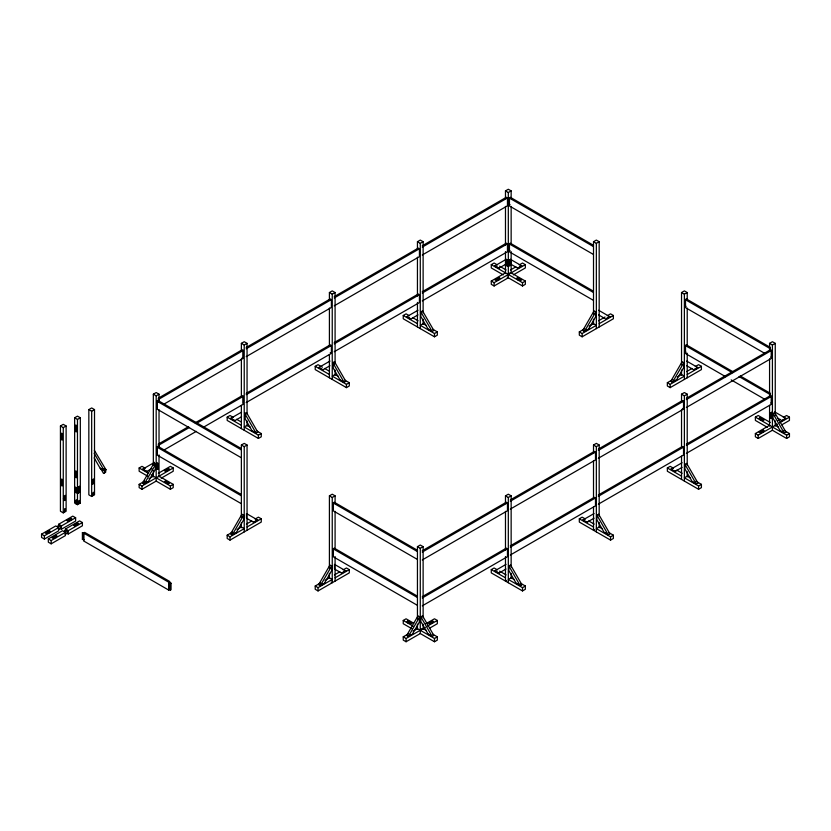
<?xml version="1.0" encoding="UTF-8"?>
<svg xmlns="http://www.w3.org/2000/svg" width="831" height="831" viewBox="0 0 831 831"><rect width="100%" height="100%" fill="white"/><g stroke="black" fill="none" stroke-linecap="round" stroke-linejoin="round"><path stroke-width="1.25" d="M142.62 482.884L153.943 463.272L155.646 464.249L155.646 468.892L148.334 481.554L144.324 483.871L142.62 482.884L144.625 481.72M144.324 483.871L155.646 464.249M230.623 533.814L241.946 514.202L243.649 515.178L243.649 519.822L236.336 532.484L232.327 534.8L230.623 533.814L232.628 532.661M232.327 534.8L243.649 515.178M318.647 584.64L329.98 565.028L331.683 566.004L331.683 570.648L324.37 583.31L320.351 585.626L318.647 584.64L320.662 583.476M320.351 585.626L331.683 566.004M408.385 636.453L419.717 616.831L418.014 615.854L406.681 635.466L408.385 636.453L412.405 634.136L419.717 621.474L419.717 616.831M584.453 331.496L595.775 311.885L594.072 310.898L582.749 330.52L584.453 331.496L588.473 329.18L595.775 316.518L595.775 311.885M672.487 382.322L683.809 362.711L682.106 361.724L670.783 381.336L672.487 382.322L676.507 380.006L683.809 367.344L683.809 362.711M60.434 425.981L63.27 424.34L66.116 425.981L66.116 511.242L64.974 511.896L64.974 508.614L64.413 512.218L63.27 512.883L60.434 511.242L60.434 425.981L63.27 427.622L66.116 425.981M74.634 417.785L77.47 416.144L80.316 417.785L80.316 503.046L79.174 503.7L79.174 500.418L78.613 504.022L77.47 504.677L76.338 504.022L75.766 500.418L75.766 503.7L74.634 503.046L74.634 417.785L77.47 419.426L80.316 417.785M88.834 409.59L91.67 407.948L94.516 409.59L94.516 494.84L93.373 495.505L93.373 492.222L92.802 495.827L91.67 496.481L88.834 494.84L88.834 409.59L91.67 411.231L94.516 409.59M75.766 431.559L76.338 431.881L76.338 425.327L75.766 424.994L75.766 431.559L76.909 430.905M153.34 465.235L153.34 394.185L156.186 392.544L159.022 394.185L159.022 401.934M241.374 351.108L241.374 343.359L244.221 341.718L247.056 343.359L247.056 414.409M329.408 300.282L329.408 292.533L332.244 290.892L335.09 292.533L335.09 363.583M417.442 249.456L417.442 241.707L420.278 240.066L423.124 241.707L423.124 312.757M505.477 198.64L505.477 190.881L508.312 189.25L511.148 190.881L511.148 198.64M153.34 394.185L156.186 395.826L159.022 394.185M241.374 343.359L244.221 345L247.056 343.359M329.408 292.533L332.244 294.174L335.09 292.533M417.442 241.707L420.278 243.348L423.124 241.707M505.477 190.881L508.312 192.522L511.148 190.881M158.16 398.298L242.226 349.758L243.358 350.412L243.358 358.275L163.78 404.23M246.184 347.472L330.26 298.931L331.392 299.586L331.392 307.46L246.205 356.644M334.218 296.646L418.294 248.105L419.426 248.76L419.426 256.634L334.239 305.818M422.252 245.82L506.328 197.279L507.461 197.934L507.461 205.808L422.273 254.992M158.17 399.597L243.358 350.412M246.205 348.771L331.392 299.586M334.239 297.945L419.426 248.76M422.273 247.119L507.461 197.934M241.104 457.642L157.038 409.101L157.038 401.238L158.17 400.584L241.125 448.47M593.241 254.348L509.164 205.808L509.164 197.934L510.296 197.279L593.251 245.166M157.89 401.404L157.319 401.726L157.319 408.281M510.016 198.1L509.445 198.422L509.445 204.987L510.016 204.655M94.35 450.298L105.963 469.744L104.259 470.73L100.239 468.414L94.152 457.86M75.766 477.461L76.338 477.794L76.338 471.239L75.766 470.907L75.766 477.461L76.909 476.807M100.239 468.414L104.54 470.564L104.54 472.891M76.618 490.747L75.486 491.401L76.338 491.89L75.486 492.388L75.486 487.143L76.618 487.797M158.16 444.201L188.419 426.729M195.15 422.844L242.226 395.66L243.358 396.314L243.358 404.188L203.013 427.487M246.184 393.375L330.26 344.834L331.392 345.488L331.392 353.362L246.205 402.547M334.218 342.549L418.294 294.008L419.426 294.662L419.426 302.536L334.239 351.721M422.252 291.723L506.328 243.182L507.461 243.847L507.461 251.71L422.273 300.895M158.17 445.499L189.561 427.383M196.282 423.498L243.358 396.314M246.205 394.673L331.392 345.488M334.239 343.857L419.426 294.662M422.273 293.031L507.461 243.847M65.265 499.93L64.122 500.584L64.122 495.993L65.265 495.338L65.265 499.93L63.364 498.829M93.654 483.528L92.521 484.182L92.521 479.601L93.654 478.936L93.654 483.528L91.763 482.437M241.104 503.555L157.038 455.014L157.038 447.14L158.17 446.486L241.125 494.383M593.241 300.251L509.164 251.71L509.164 243.847L510.296 243.182L593.251 291.079M79.464 492.388L77.47 491.235L78.322 490.747L79.464 491.401L77.47 492.544L78.322 493.043L79.464 492.388L79.464 486.156M157.89 447.307L157.319 447.639L157.319 454.193M510.016 244.002L509.445 244.335L509.445 250.889L510.016 250.567M75.766 500.418L76.909 499.763M163.78 450.142L196.282 431.372M75.766 503.7L76.909 503.046M147.887 476.288L139.141 471.239L139.141 467.967L141.987 466.326L145.259 468.217M256.883 431.009L261.256 433.533L261.256 436.815L258.41 438.456L227.175 420.424L227.175 417.141L230.021 415.5L233.293 417.391M344.917 380.193L349.29 382.707L349.29 385.989L346.444 387.63L315.209 369.598L315.209 366.315L318.044 364.674L322.418 367.198M432.951 329.367L437.324 331.881L437.324 335.163L434.478 336.804L403.243 318.772L403.243 315.489L406.079 313.848L409.361 315.738M503.285 274.884L491.277 267.946L491.277 264.663L494.113 263.022L497.395 264.912M154.587 462.327L142.589 469.255L146.599 471.572L151.824 468.559M241.592 412.103L230.623 418.429L234.633 420.746L241.561 416.757M329.98 361.07L318.647 367.603L322.667 369.93L329.98 365.702M418.014 310.243L406.681 316.777L410.701 319.104L418.014 314.876M507.18 259.75L506.328 260.238L507.461 260.892L508.312 260.404M157.038 464.197L158.17 463.542L158.17 468.788L157.038 469.442L157.038 462.95M244.771 413.526L246.475 412.54L257.797 432.151L256.093 433.138L252.073 430.822L244.771 418.159L244.771 413.526L256.093 433.138M332.795 362.7L334.498 361.714L345.831 381.336L344.127 382.312L340.108 379.996L332.795 367.333L332.795 362.7L344.127 382.312M420.829 311.874L422.532 310.887L433.865 330.509L432.162 331.486L428.142 329.169L420.829 316.507L420.829 311.874L432.162 331.486M506.328 265.484L508.312 264.341L507.461 263.843L506.328 264.497L508.312 265.65L507.461 266.138L506.328 265.484L506.328 259.251M58.399 529.669L60.289 528.578L61.432 529.233L75.631 521.037L75.631 517.755L61.432 525.95L60.289 525.296L57.453 526.937L58.586 527.592L58.586 530.874L44.386 539.07L41.55 537.428L41.55 534.146L55.75 525.95L56.882 526.605L59.728 524.974L58.586 524.309L58.586 526.501M58.586 524.309L72.785 516.113L75.631 517.755M49.216 530.708L45.238 533.003L46.38 533.658L50.348 531.362L49.216 530.708L49.216 532.889M70.801 518.243L66.823 520.538L67.955 521.203L71.933 518.908L70.801 518.243L70.801 520.435M244.771 418.159L245.052 413.36M332.795 367.333L333.086 362.534M510.296 259.251L510.296 265.484L509.164 266.138L509.164 260.892L510.296 260.238L509.445 259.75M41.55 534.146L44.386 535.787L58.586 527.592M159.022 476.163L173.222 484.359L173.222 487.641L170.386 489.282L156.186 481.087L141.987 489.282L139.141 487.641L139.141 484.359L144.604 481.211M148.978 478.687L153.34 476.163M158.368 473.265L170.386 466.326L173.222 467.967L173.222 471.239L161.204 478.178M508.312 192.522L508.312 277.783L494.113 285.978L491.277 284.337L491.277 281.055L505.477 272.859M510.494 269.961L515.958 266.813M519.24 264.912L522.512 263.022L525.348 264.663L525.348 267.946L513.34 274.884M498.943 277.616L494.964 279.912L496.107 280.566L500.075 278.271L498.943 277.616L498.943 279.798M48.323 538.914L62.522 530.718L63.665 531.373L65.369 531.051L64.226 531.705L65.369 532.359L51.169 540.555L48.323 538.914L48.323 542.196L51.169 543.838L65.369 535.631L65.369 529.077L79.558 520.881L82.404 522.522L82.404 525.794L68.204 534.001L67.072 533.346L65.171 534.437M144.033 483.704L148.334 481.554M147.949 481.575L143.971 483.871L142.839 483.216M517.609 268.112L521.66 265.816M55.989 535.476L52.021 537.771L53.153 538.426L57.131 536.13L55.989 535.476L55.989 537.657M77.574 523.011L73.595 525.306L74.738 525.961L78.706 523.665L77.574 523.011L77.574 525.202M139.141 484.359L141.987 486L173.222 467.967M491.277 281.055L494.113 282.696L525.348 264.663M65.369 529.077L66.501 529.731L65.369 530.386L67.072 530.064L68.204 530.718L82.404 522.522M65.369 532.681L65.929 530.718M252.073 430.822L256.426 433.044M340.108 379.996L344.46 382.218M428.142 329.169L431.497 330.821M517.682 277.616L516.55 278.271L520.528 280.566L521.66 279.912L517.682 277.616L517.682 279.798M82.394 532.702L84.378 533.19L82.394 532.702L82.394 539.257L84.378 539.755M83.526 533.024L84.658 532.37L169.856 581.555L168.714 582.209L83.526 533.024L83.526 540.898L168.714 590.083L169.856 589.428M151.159 474.906L170.386 486L173.222 484.359M241.374 517.349L241.374 445.011L244.221 443.37L247.056 445.011L247.056 530.271M250.328 427.227L247.056 425.337L244.221 426.978L258.41 435.174L261.256 433.533M338.362 376.401L335.09 374.511L332.244 376.152L346.444 384.348L349.29 382.707M426.396 325.575L423.124 323.685L420.278 325.326L434.478 333.522L437.324 331.881M491.277 264.663L522.512 282.696L525.348 281.055L525.348 284.337L522.512 285.978L507.18 277.128M593.511 314.045L593.511 241.707L596.346 240.066L599.182 241.707L599.182 326.967M82.394 539.257L82.955 538.935M241.374 445.011L244.221 446.652L247.056 445.011M593.511 241.707L596.346 243.348L599.182 241.707M255.138 519.043L258.41 517.152L261.256 518.793L261.256 522.065L230.021 540.108L227.175 538.467L227.175 535.185L232.638 532.037M237.012 529.513L241.374 526.989L244.221 528.63L230.021 536.826L227.175 535.185M246.402 524.091L251.866 520.933M607.264 315.738L610.546 313.848L613.382 315.489L613.382 318.772L582.147 336.804L579.311 335.163L579.311 331.881L584.764 328.733M589.137 326.209L593.511 323.685L596.346 325.326L582.147 333.522L579.311 331.881M598.528 320.787L605.082 317.006M232.005 534.697L236.336 532.484M253.497 522.242L257.558 519.936M584.131 331.392L588.473 329.18M606.63 318.366L609.694 316.642M247.056 526.989L261.256 518.793M599.182 323.685L613.382 315.489M169.005 582.708L170.989 583.196L170.989 589.761L170.428 590.083L169.005 589.262L169.005 582.708L170.989 583.196M329.408 568.175L329.408 495.837L332.244 494.196L335.09 495.837L335.09 503.586M681.534 364.871L681.534 292.533L684.38 290.892L687.216 292.533L687.216 300.282M169.005 589.262L169.566 588.94M329.408 495.837L332.244 497.478L335.09 495.837M681.534 292.533L684.38 294.174L687.216 292.533M417.172 559.294L333.096 510.753L333.096 502.89L334.239 502.225L417.183 550.122M764.821 353.404L685.232 307.46L685.232 299.586L686.364 298.931L770.441 347.472M686.084 299.752L685.513 300.074L685.513 306.639L686.084 306.307M417.172 605.197L333.096 556.666L333.096 548.792L334.239 548.138L417.183 596.024M725.588 376.661L685.232 353.362L685.232 345.488L686.364 344.834L733.451 372.018M686.084 345.654L685.513 345.987L685.513 352.541L686.084 352.219M343.172 569.869L346.444 567.978L349.29 569.619L349.29 572.891L318.044 590.934L315.209 589.293L315.209 586.011L320.673 582.853M325.035 580.339L329.408 577.815L332.244 579.456L318.044 587.652L315.209 586.011M334.436 574.917L339.889 571.759M695.298 366.564L698.58 364.674L701.416 366.315L701.416 369.598L670.181 387.63L667.345 385.989L667.345 382.707L672.798 379.559M677.172 377.035L681.534 374.511L684.38 376.152L670.181 384.348L667.345 382.707M686.562 371.613L692.026 368.455M320.039 585.523L324.37 583.31M341.531 573.068L345.592 570.762M672.165 382.218L676.143 379.923M693.656 369.774L697.728 367.458M335.09 577.815L349.29 569.619M687.216 374.511L701.416 366.315M417.442 619.002L417.442 546.663L420.278 545.022L423.124 546.663L423.124 617.703M505.477 503.586L505.477 495.837L508.312 494.196L511.148 495.837L511.148 566.887M593.511 452.76L593.511 445.011L596.346 443.37L599.182 445.011L599.182 516.061M681.534 401.934L681.534 394.185L684.38 392.544L687.216 394.185L687.216 465.235M769.568 351.108L769.568 343.359L772.415 341.718L775.25 343.359L775.25 415.697M417.442 546.663L420.278 548.304L423.124 546.663M505.477 495.837L508.312 497.478L511.148 495.837M593.511 445.011L596.346 446.652L599.182 445.011M681.534 394.185L684.38 395.826L687.216 394.185M769.568 343.359L772.415 345L775.25 343.359M422.252 550.766L506.328 502.225L507.461 502.89L507.461 510.753L422.273 559.938M510.286 499.94L594.362 451.41L595.495 452.064L595.495 459.927L510.296 509.112M598.32 449.114L682.386 400.584L683.529 401.238L683.529 409.101L598.33 458.286M686.354 398.298L770.42 349.758L771.563 350.412L771.563 358.275L686.364 407.47M422.273 552.075L507.461 502.89M510.296 501.249L595.495 452.064M598.33 450.423L683.529 401.238M686.364 399.597L771.563 350.412M422.252 596.679L506.328 548.138L507.461 548.792L507.461 556.666L422.273 605.851M510.286 545.853L594.362 497.312L595.495 497.966L595.495 505.84L510.296 555.025M598.32 495.027L682.386 446.486L683.529 447.14L683.529 455.014L598.33 504.199M686.354 444.201L770.42 395.66L771.563 396.314L771.563 404.188L686.364 453.373M422.273 597.977L507.461 548.792M510.296 547.151L595.495 497.966M598.33 496.325L683.529 447.14M686.364 445.499L771.563 396.314M411.979 628.766L403.243 623.717L403.243 620.445L406.079 618.804L413.724 623.219M520.985 583.487L525.348 586.011L525.348 589.293L522.512 590.934L491.277 572.891L491.277 569.619L494.113 567.978L497.395 569.869M609.019 532.661L613.382 535.185L613.382 538.467L610.546 540.108L579.311 522.065L579.311 518.793L582.147 517.152L585.429 519.043M695.952 481.211L701.416 484.359L701.416 487.641L698.58 489.282L667.345 471.239L667.345 467.967L670.181 466.326L673.453 468.217M767.387 427.352L755.369 420.424L755.369 417.141L758.215 415.5L770.223 422.439M408.073 620.934L406.93 621.588L410.909 623.884L412.041 623.229L408.073 620.934L408.073 623.115M506.037 564.374L494.715 570.907L498.735 573.224L506.037 569.006M594.072 513.548L582.749 520.081L586.769 522.398L594.072 518.18M682.106 462.722L670.783 469.255L674.793 471.572L682.106 467.354M760.199 417.629L759.067 418.284L763.045 420.579L764.177 419.925L760.199 417.629L760.199 419.821M420.85 616.831L422.553 615.854L433.875 635.466L432.172 636.453L428.162 634.136L420.85 621.474L420.85 616.831L432.172 636.453M508.863 565.994L510.566 565.018L521.899 584.629L520.185 585.616L516.176 583.3L508.863 570.637L508.863 565.994L520.185 585.616M596.897 515.178L598.6 514.192L609.923 533.803L608.219 534.79L604.21 532.474L596.897 519.811L596.897 515.178L608.219 534.79M684.931 464.352L686.635 463.366L697.957 482.977L696.253 483.964L692.244 481.648L684.931 468.985L684.931 464.352L696.253 483.964M772.975 413.537L774.679 412.55L786.012 432.162L784.308 433.148L780.288 430.832L772.975 418.17L772.975 413.537L784.308 433.148M500.075 572.403L498.943 573.058L494.964 570.762M588.109 521.577L586.977 522.232L582.998 519.936M676.143 470.751L675.011 471.406L671.033 469.11M771.563 416.321L770.42 416.975L771.272 417.463L770.42 417.962L770.42 412.716L771.563 413.371M432.951 634.313L437.324 636.837L437.324 640.119L434.478 641.75L420.278 633.554L406.079 641.75L403.243 640.119L403.243 636.837L408.707 633.679M413.069 631.165L417.442 628.641L434.478 638.478L437.324 636.837M425.742 623.842L434.478 618.804L437.324 620.445L437.324 623.717L429.679 628.132M783.986 430.385L789.45 433.533L789.45 436.815L786.614 438.456L772.415 430.261L758.215 438.456L755.369 436.815L755.369 433.533L769.568 425.337M777.868 420.548L780.06 419.281M783.332 417.391L786.614 415.5L789.45 417.141L789.45 420.424L781.805 424.838M432.494 620.934L428.516 623.229L429.648 623.884L433.626 621.588L432.494 620.934L432.494 623.115M763.045 430.094L759.067 432.39L760.199 433.044L764.177 430.749L763.045 430.094L763.045 432.276M408.073 636.349L411.116 634.552M781.711 420.59L785.762 418.284M403.243 636.837L406.079 638.478L425.306 627.374M427.487 626.117L437.324 620.445M506.609 580.433L505.477 581.098L505.477 556.552M594.643 529.607L593.511 530.271L593.511 507.014M755.369 433.533L758.215 435.174L777.432 424.08M779.623 422.813L789.45 417.141M428.162 634.136L431.497 635.767M516.176 583.3L520.528 585.523L521.66 584.868M604.21 532.474L608.562 534.697L609.694 534.042M692.244 481.648L696.586 483.871L697.728 483.216M780.288 430.832L784.62 433.044M514.431 579.706L511.148 577.815L508.312 579.456L522.512 587.652L525.348 586.011M602.465 528.88L599.182 526.989L596.346 528.63L610.546 536.826L613.382 535.185M690.499 478.054L687.216 476.163L684.38 477.804L698.58 486L701.416 484.359M755.369 417.141L786.614 435.174L789.45 433.533M509.164 197.934L593.241 246.475M685.232 299.586L770.42 348.771M770.711 350.578L771.272 350.9L771.272 357.465L770.711 357.133M740.172 375.903L770.441 393.375M509.164 243.847L593.241 292.377M685.232 345.488L732.308 372.672M739.039 376.557L770.42 394.673M770.711 396.48L771.272 396.813L771.272 403.367L770.711 403.035M731.187 379.892L764.821 399.316M598.6 310.254L609.923 316.788L605.913 319.114L598.6 314.887M686.635 361.08L697.957 367.614L693.947 369.93L686.635 365.713M774.679 411.896L786.012 418.429L781.992 420.746L777.816 418.336M508.884 263.074L517.89 268.278L521.91 265.962L510.587 259.417L510.587 264.05M509.164 263.843L510.296 264.497L509.445 264.996L510.296 265.484M595.775 316.518L595.495 311.718M683.809 367.344L683.529 362.545M770.42 417.962L771.563 418.616L771.563 412.124M499.576 266.18L506.131 269.961M511.148 272.859L525.348 281.055M775.25 425.337L778.533 427.227M508.884 272.859L510.016 273.513M494.964 265.816L499.016 268.112M682.677 401.404L683.238 401.726M682.386 408.447L683.529 409.101M682.677 447.307L683.238 447.639M412.633 317.629L418.097 320.787M676.735 470.107L682.199 473.265M406.93 316.642L409.984 318.356M403.243 315.489L417.442 323.685M667.345 467.967L681.534 476.163M594.643 452.22L595.214 452.552M330.541 345.654L331.112 345.987M330.26 352.708L331.392 353.362M324.599 368.455L328.972 370.979M588.701 520.933L594.165 524.091M318.896 367.458L322.947 369.764M315.209 366.315L329.408 374.511M579.311 518.793L593.511 526.989M242.226 357.621L243.358 358.275M242.507 396.48L243.078 396.813L243.078 403.367M236.565 419.281L240.938 421.805M499.576 571.126L506.131 574.917M230.873 418.284L234.913 420.59M227.175 417.141L241.374 425.337M491.277 569.619L505.477 577.815M157.038 401.238L241.104 449.779M333.096 502.89L417.172 551.42M157.038 447.14L241.104 495.681M333.096 548.792L417.172 597.333M157.319 463.044L158.17 463.542M154.192 463.542L155.335 464.197M157.038 467.147L158.17 467.801L157.319 468.289L158.17 468.788M243.649 519.822L243.358 515.023M331.683 570.648L331.392 565.849M423.124 628.641L426.396 630.532M420.85 628.641L421.982 629.296M142.839 469.11L146.89 471.416M139.141 467.967L147.887 473.005M403.243 620.445L413.069 626.117M331.112 582.074L332.244 582.728L332.244 497.478M103.958 468.591L105.963 469.744M78.613 486.644L79.464 487.143L78.322 487.797L77.47 487.298M75.486 492.388L76.618 493.043L76.618 487.6M79.174 502.381L80.316 503.046M94.194 453.3L104.259 470.73M100.53 468.248L103.543 473.462L105.682 472.226L105.682 469.91M786.614 435.174L786.614 438.456M775.25 420.87L775.25 426.033M772.415 345L772.415 430.261M769.568 358.857L769.568 396.325M769.568 405.362L769.568 426.033M758.215 435.174L758.215 438.456M698.58 486L698.58 489.282M687.216 308.041L687.216 345.499M687.216 353.248L687.216 377.793M687.216 471.696L687.216 476.859M684.38 294.174L684.38 379.435M684.38 395.826L684.38 481.087M681.534 370.044L681.534 375.207M681.534 409.683L681.534 447.151M681.534 456.188L681.534 479.445M670.181 384.348L670.181 387.63M610.546 536.826L610.546 540.108M599.182 522.512L599.182 527.685M596.346 243.348L596.346 328.609M596.346 446.652L596.346 531.902M593.511 319.218L593.511 324.381M593.511 460.509L593.511 497.977M582.147 333.522L582.147 336.804M522.512 282.696L522.512 285.978M522.512 587.652L522.512 590.934M511.148 206.389L511.148 243.847M511.148 251.596L511.148 273.555M511.148 573.338L511.148 578.511M508.312 497.478L508.312 582.728M507.741 260.072L507.741 263.074L498.735 268.278L494.715 265.962L506.037 259.417L506.037 264.05M507.461 260.892L507.461 266.138M505.477 206.389L505.477 245.135M505.477 251.596L505.477 273.555M505.477 511.335L505.477 550.091M494.113 282.696L494.113 285.978M434.478 333.522L434.478 336.804M434.478 638.478L434.478 641.75M423.124 319.218L423.124 324.381M423.124 624.164L423.124 629.337M420.278 243.348L420.278 328.609M420.278 548.304L420.278 633.554M419.426 616.675L419.426 621.92M417.442 257.215L417.442 295.961M417.442 302.422L417.442 326.967M417.442 624.164L417.442 629.337M406.079 638.478L406.079 641.75M346.444 384.348L346.444 387.63M335.09 370.044L335.09 375.207M335.09 511.335L335.09 548.803M335.09 556.552L335.09 581.098M334.498 361.714L334.498 364.03M333.387 503.378L333.387 509.933M333.387 549.281L333.387 555.846M332.244 294.174L332.244 379.435M329.408 308.041L329.408 345.499M329.408 354.536L329.408 377.793M329.408 573.338L329.408 578.511M318.044 587.652L318.044 590.934M258.41 435.174L258.41 438.456M247.056 420.87L247.056 426.033M244.221 345L244.221 430.261M244.221 446.652L244.221 531.902M243.078 350.9L243.078 357.465M241.374 358.857L241.374 396.325M241.374 405.362L241.374 428.619M241.374 522.512L241.374 527.685M230.021 536.826L230.021 540.108M170.386 486L170.386 489.282M170.428 583.528L170.428 590.083M168.714 582.209L168.714 590.083M159.022 409.683L159.022 447.151M159.022 454.9L159.022 476.859M156.768 463.272L156.768 466.284M156.186 395.826L156.186 481.087M155.366 464.093L155.335 469.442M153.912 462.722L153.912 465.038M153.34 470.398L153.34 476.859M141.987 486L141.987 489.282M91.67 411.231L91.67 496.481M83.806 533.523L83.806 540.077M78.322 487.6L78.322 493.043M77.47 419.426L77.47 504.677M68.204 530.718L68.204 534.001M67.072 530.064L67.072 533.346M63.27 427.622L63.27 512.883M61.432 525.95L61.432 529.233M60.289 525.296L60.289 528.578M51.169 540.555L51.169 543.838M44.386 535.787L44.386 539.07M168.392 468.455L164.413 470.751L165.556 471.406L169.534 469.11L168.392 468.455M165.556 480.92L164.413 481.575L168.392 483.871L169.534 483.216L165.556 480.92M257.797 520.092L253.777 522.408L246.475 518.191L246.475 513.558L257.797 520.092M345.831 570.918L341.811 573.234L334.498 569.017L334.498 564.374L345.831 570.918M62.138 433.522L61.567 433.2L61.567 439.755L62.138 440.087L62.138 433.522M62.138 479.435L61.567 479.103L61.567 485.657L62.138 485.99L62.138 479.435"/></g></svg>
